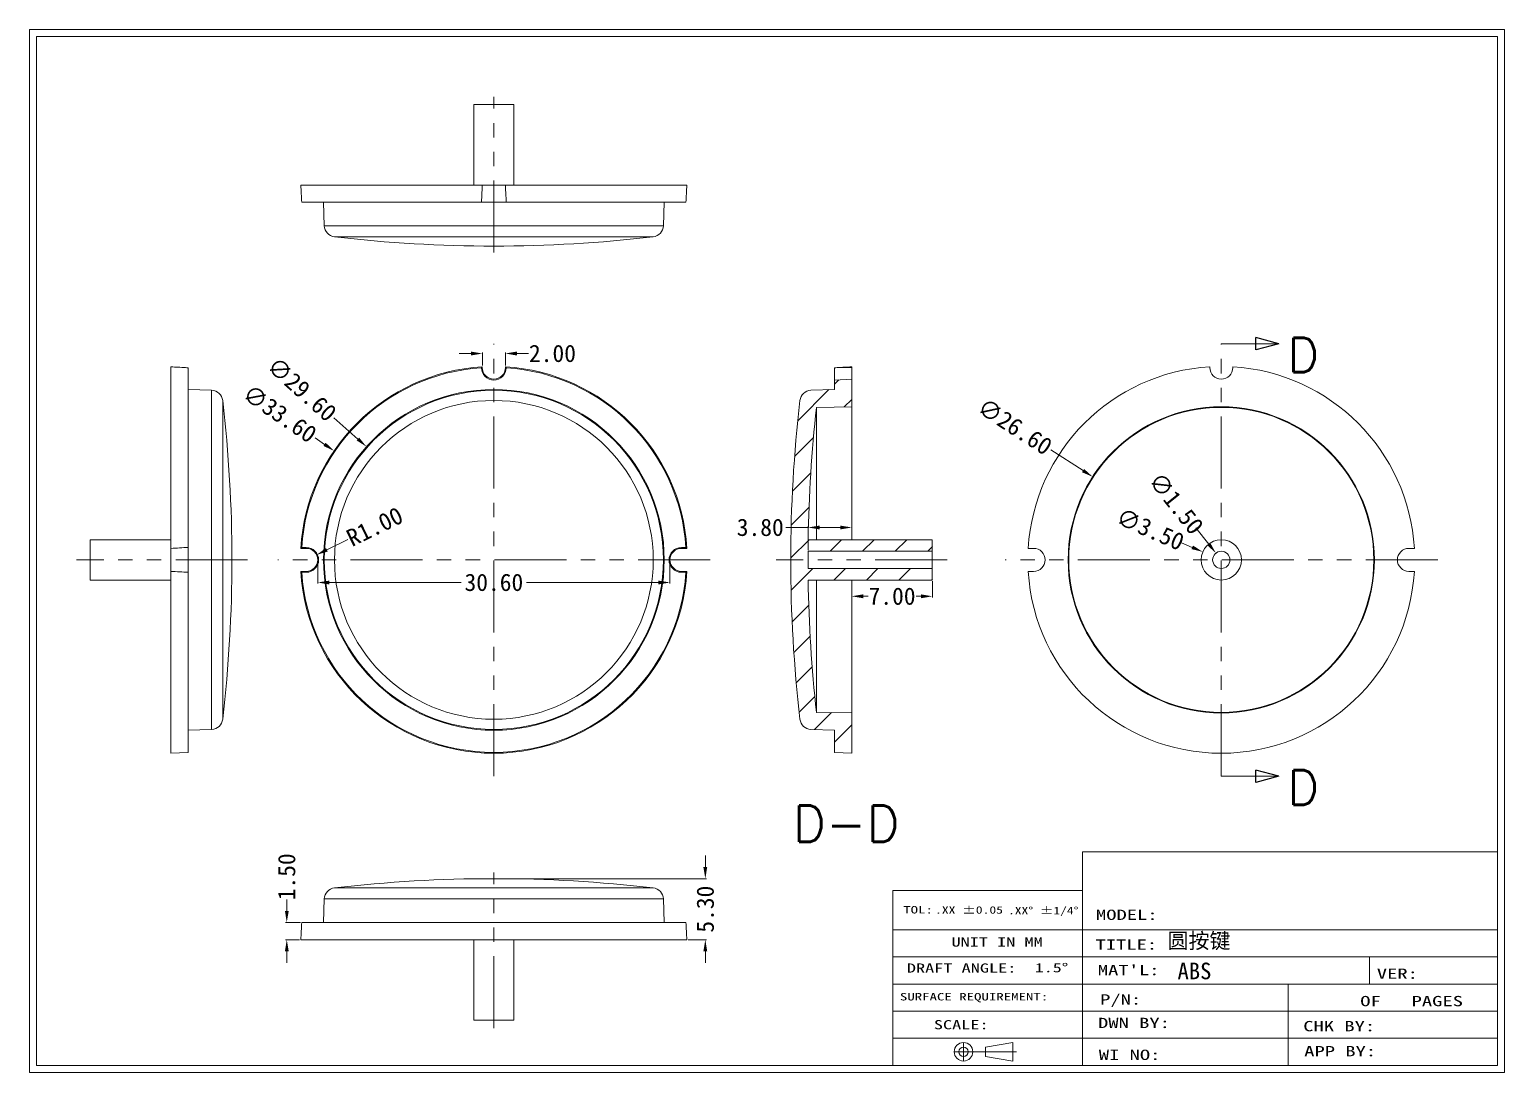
# Model space of a CAD drawing. Extents: x 25 to 585, y 188 to 465.
# Drawn here: x 328.7 to 456.8, y 374.3 to 464.9 of the extents above; entities that cross this region are included whole.
import ezdxf
from ezdxf.enums import TextEntityAlignment as Align

# ---------------------------------------------------------------- set-up
doc = ezdxf.new("R2010")
doc.units = 0
doc.header["$MEASUREMENT"] = 0
doc.linetypes.add('PHANTOM', pattern=[2.5, 1.25, -0.25, 0.25, -0.25, 0.25, -0.25])
doc.layers.add('30', color=7, linetype='Continuous')
doc.layers.add('TOP', color=7, linetype='Continuous')
doc.styles.add('blockfont', font='simplex.shx', dxfattribs={"bigfont": 'bigfont'})
doc.dimstyles.new('2', dxfattribs={"dimtxt": 1.5, "dimasz": 1, "dimexe": 0.1, "dimexo": 0.1, "dimgap": 0.09, "dimtad": 0, "dimzin": 0, "dimdsep": 46, "dimtxsty": 'Standard', "dimcen": 0, "dimclrd": 4, "dimclre": 4, "dimclrt": 3, "dimadec": 1, "dimazin": 0, "dimtfac": 1, "dimtofl": 0, "dimtmove": 0, "dimatfit": 3, "dimfxl": 0.18, "dimtolj": 1, "dimtzin": 0, "dimlwd": 9, "dimlwe": 9, "dimarcsym": 0})

# ---------------------------------------------------------------- blocks, each defined once
blk = doc.blocks.new('HATCH7')
at = {"color": 200, "linetype": 'Continuous'}
for p, q in [((110.19, 115.73), (110.56, 116.1)), ((107, 112.54), (109.7, 115.25)), ((111.04, 113.75), (111.69, 114.4)), ((106.72, 109.44), (108.36, 111.08)), ((106.53, 106.43), (108.13, 108.02)), ((106.42, 103.49), (107.98, 105.04)), ((106.39, 100.63), (107.98, 102.21)), ((109.8, 101.21), (110.81, 102.21)), ((112.63, 101.21), (113.64, 102.21)), ((115.46, 101.21), (116.47, 102.21)), ((118.29, 101.21), (118.69, 101.61)), ((106.42, 97.83), (108.3, 99.71)), ((110.13, 98.71), (111.13, 99.71)), ((112.96, 98.71), (113.96, 99.71)), ((115.79, 98.71), (116.79, 99.71)), ((118.62, 98.71), (118.69, 98.78)), ((106.51, 95.09), (107.95, 96.53)), ((106.66, 92.41), (108.07, 93.83)), ((106.86, 89.79), (108.25, 91.18)), ((107.12, 87.22), (108.48, 88.59)), ((108.45, 85.72), (109.92, 87.19)), ((110.19, 84.63), (111.69, 86.13))]:
    blk.add_line(p, q, dxfattribs=at)
blk = doc.blocks.new('ASSORTED_DRAFT7')
at = {"color": 13}
for p, q in [((158.41, 122.23, 158.41), (156.41, 122.77)), ((156.41, 121.7), (156.41, 122.77)), ((158.41, 122.23, 158.41), (156.41, 121.7))]:
    blk.add_line(p, q, dxfattribs=at)
blk = doc.blocks.new('ASSORTED_DRAFT8')
at = {"color": 13}
for p, q in [((158.41, 78.66, 158.41), (156.41, 79.2)), ((156.41, 78.13), (156.41, 79.2)), ((158.41, 78.66, 158.41), (156.41, 78.13))]:
    blk.add_line(p, q, dxfattribs=at)
blk = doc.blocks.new('*D27')
at = {"color": 4, "linetype": 'Continuous', "lineweight": 9}
blk.add_line((353.52, 429.41), (354.35, 428.85), dxfattribs=at)
blk.add_solid([(354.44, 428.99), (354.25, 428.71), (355.17, 428.28)], dxfattribs=at)
at = {"layer": 'Defpoints', "color": 0, "linetype": 'Continuous', "lineweight": 9}
for p in [(355.17, 428.28), (382.92, 409.35)]:
    blk.add_point(p, dxfattribs=at)
at = {"color": 3, "linetype": 'Continuous', "lineweight": 9, "insert": (350.45, 431.51), "char_height": 1.5, "attachment_point": 5, "rotation": 325.6898}
blk.add_mtext('\\A1;∅33.60', dxfattribs=at)
blk = doc.blocks.new('*D28')
at = {"color": 4, "linetype": 'Continuous', "lineweight": 9}
blk.add_line((355.15, 431.16), (357.24, 429.31), dxfattribs=at)
blk.add_solid([(357.35, 429.43), (357.13, 429.19), (357.98, 428.65)], dxfattribs=at)
at = {"layer": 'Defpoints', "color": 0, "linetype": 'Continuous', "lineweight": 9}
for p in [(357.98, 428.65), (380.11, 408.98)]:
    blk.add_point(p, dxfattribs=at)
at = {"color": 3, "linetype": 'Continuous', "lineweight": 9, "insert": (352.37, 433.63), "char_height": 1.5, "attachment_point": 5, "rotation": 318.3754}
blk.add_mtext('\\A1;∅29.60', dxfattribs=at)
blk = doc.blocks.new('*D29')
at = {"color": 4, "linetype": 'Continuous', "lineweight": 9}
for p, q in [((367.05, 436.74), (366.05, 436.74)), ((368.05, 435.69), (368.05, 436.84)), ((370.05, 435.69), (370.05, 436.84)), ((371.05, 436.74), (372.05, 436.74))]:
    blk.add_line(p, q, dxfattribs=at)
for points in [[(367.05, 436.91), (367.05, 436.57), (368.05, 436.74)], [(371.05, 436.91), (371.05, 436.57), (370.05, 436.74)]]:
    blk.add_solid(points, dxfattribs=at)
at = {"layer": 'Defpoints', "color": 0, "linetype": 'Continuous', "lineweight": 9}
for p in [(370.05, 436.74), (368.05, 435.59), (370.05, 435.59)]:
    blk.add_point(p, dxfattribs=at)
at = {"color": 3, "linetype": 'Continuous', "lineweight": 9, "insert": (374.14, 436.74), "char_height": 1.5, "attachment_point": 5}
blk.add_mtext('\\A1;2.00', dxfattribs=at)
blk = doc.blocks.new('*D30')
at = {"color": 4, "linetype": 'Continuous', "lineweight": 9}
blk.add_line((356.37, 420.57), (354.55, 419.69), dxfattribs=at)
blk.add_solid([(354.47, 419.84), (354.62, 419.54), (353.65, 419.25)], dxfattribs=at)
at = {"layer": 'Defpoints', "color": 0, "linetype": 'Continuous', "lineweight": 9}
for p in [(353.65, 419.25), (352.75, 418.82)]:
    blk.add_point(p, dxfattribs=at)
at = {"color": 3, "linetype": 'Continuous', "lineweight": 9, "insert": (358.7, 421.7), "char_height": 1.5, "attachment_point": 5, "rotation": 25.873}
blk.add_mtext('\\A1;R1.00', dxfattribs=at)
blk = doc.blocks.new('*D31')
at = {"color": 4, "linetype": 'Continuous', "lineweight": 9}
for p, q in [((353.75, 418.72), (353.75, 416.75)), ((384.35, 418.72), (384.35, 416.75)), ((354.75, 416.85), (366.21, 416.85)), ((383.35, 416.85), (371.89, 416.85))]:
    blk.add_line(p, q, dxfattribs=at)
for points in [[(354.75, 417.01), (354.75, 416.68), (353.75, 416.85)], [(383.35, 417.01), (383.35, 416.68), (384.35, 416.85)]]:
    blk.add_solid(points, dxfattribs=at)
at = {"layer": 'Defpoints', "color": 0, "linetype": 'Continuous', "lineweight": 9}
for p in [(353.75, 418.82), (384.35, 418.82), (384.35, 416.85)]:
    blk.add_point(p, dxfattribs=at)
at = {"color": 3, "linetype": 'Continuous', "lineweight": 9, "insert": (369.05, 416.85), "char_height": 1.5, "attachment_point": 5}
blk.add_mtext('\\A1;30.60', dxfattribs=at)
blk = doc.blocks.new('*D32')
at = {"color": 4, "linetype": 'Continuous', "lineweight": 9}
blk.add_line((417.43, 428.38), (420.23, 426.57), dxfattribs=at)
blk.add_solid([(420.32, 426.71), (420.14, 426.43), (421.07, 426.03)], dxfattribs=at)
at = {"layer": 'Defpoints', "color": 0, "linetype": 'Continuous', "lineweight": 9}
for p in [(421.07, 426.03), (443.41, 411.6)]:
    blk.add_point(p, dxfattribs=at)
at = {"color": 3, "linetype": 'Continuous', "lineweight": 9, "insert": (414.31, 430.39), "char_height": 1.5, "attachment_point": 5, "rotation": 327.1518}
blk.add_mtext('\\A1;∅26.60', dxfattribs=at)
blk = doc.blocks.new('*D33')
at = {"color": 4, "linetype": 'Continuous', "lineweight": 9}
blk.add_line((428.79, 420.3), (429.71, 419.9), dxfattribs=at)
blk.add_solid([(429.78, 420.06), (429.65, 419.75), (430.63, 419.51)], dxfattribs=at)
at = {"layer": 'Defpoints', "color": 0, "linetype": 'Continuous', "lineweight": 9}
for p in [(430.63, 419.51), (433.85, 418.12)]:
    blk.add_point(p, dxfattribs=at)
at = {"color": 3, "linetype": 'Continuous', "lineweight": 9, "insert": (426.07, 421.47), "char_height": 1.5, "attachment_point": 5, "rotation": 336.7083}
blk.add_mtext('\\A1;∅3.50', dxfattribs=at)
blk = doc.blocks.new('*D34')
at = {"color": 4, "linetype": 'Continuous', "lineweight": 9}
blk.add_line((430.02, 421.6), (431.15, 420.18), dxfattribs=at)
blk.add_solid([(431.28, 420.29), (431.02, 420.08), (431.77, 419.4)], dxfattribs=at)
at = {"layer": 'Defpoints', "color": 0, "linetype": 'Continuous', "lineweight": 9}
for p in [(431.77, 419.4), (432.71, 418.23)]:
    blk.add_point(p, dxfattribs=at)
at = {"color": 3, "linetype": 'Continuous', "lineweight": 9, "insert": (428.32, 423.72), "char_height": 1.5, "attachment_point": 5, "rotation": 308.6381}
blk.add_mtext('\\A1;∅1.50', dxfattribs=at)
blk = doc.blocks.new('*D35')
at = {"color": 4, "linetype": 'Continuous', "lineweight": 9}
for p, q in [((351.06, 388.32), (351.06, 389.32)), ((352.26, 387.32), (350.96, 387.32)), ((352.18, 385.82), (350.96, 385.82)), ((351.06, 384.82), (351.06, 383.82))]:
    blk.add_line(p, q, dxfattribs=at)
for points in [[(350.9, 388.32), (351.23, 388.32), (351.06, 387.32)], [(350.9, 384.82), (351.23, 384.82), (351.06, 385.82)]]:
    blk.add_solid(points, dxfattribs=at)
at = {"layer": 'Defpoints', "color": 0, "linetype": 'Continuous', "lineweight": 9}
for p in [(351.06, 387.32), (352.36, 387.32), (352.28, 385.82)]:
    blk.add_point(p, dxfattribs=at)
at = {"color": 3, "linetype": 'Continuous', "lineweight": 9, "insert": (351.06, 391.28), "char_height": 1.5, "attachment_point": 5, "rotation": 90}
blk.add_mtext('\\A1;1.50', dxfattribs=at)
blk = doc.blocks.new('*D36')
at = {"color": 4, "linetype": 'Continuous', "lineweight": 9}
for p, q in [((387.42, 392.12), (387.42, 393.12)), ((369.15, 391.12), (387.52, 391.12)), ((385.92, 385.82), (387.52, 385.82)), ((387.42, 384.82), (387.42, 383.82))]:
    blk.add_line(p, q, dxfattribs=at)
for points in [[(387.25, 392.12), (387.58, 392.12), (387.42, 391.12)], [(387.25, 384.82), (387.58, 384.82), (387.42, 385.82)]]:
    blk.add_solid(points, dxfattribs=at)
at = {"layer": 'Defpoints', "color": 0, "linetype": 'Continuous', "lineweight": 9}
for p in [(369.05, 391.12), (387.42, 391.12), (385.82, 385.82)]:
    blk.add_point(p, dxfattribs=at)
at = {"color": 3, "linetype": 'Continuous', "lineweight": 9, "insert": (387.42, 388.47), "char_height": 1.5, "attachment_point": 5, "rotation": 90}
blk.add_mtext('\\A1;5.30', dxfattribs=at)
blk = doc.blocks.new('*D37')
at = {"color": 4, "linetype": 'Continuous', "lineweight": 9}
for p, q in [((400.14, 416.96), (400.14, 415.55)), ((407.14, 416.97), (407.14, 415.55)), ((401.14, 415.65), (401.55, 415.65)), ((406.14, 415.65), (405.73, 415.65))]:
    blk.add_line(p, q, dxfattribs=at)
for points in [[(401.14, 415.82), (401.14, 415.48), (400.14, 415.65)], [(406.14, 415.82), (406.14, 415.48), (407.14, 415.65)]]:
    blk.add_solid(points, dxfattribs=at)
at = {"layer": 'Defpoints', "color": 0, "linetype": 'Continuous', "lineweight": 9}
for p in [(400.14, 417.06), (407.14, 417.07), (407.14, 415.65)]:
    blk.add_point(p, dxfattribs=at)
at = {"color": 3, "linetype": 'Continuous', "lineweight": 9, "insert": (403.64, 415.65), "char_height": 1.5, "attachment_point": 5}
blk.add_mtext('\\A1;7.00', dxfattribs=at)
blk = doc.blocks.new('*D38')
at = {"color": 4, "linetype": 'Continuous', "lineweight": 9}
for p, q in [((396.34, 421.63), (394.41, 421.63)), ((396.34, 419.67), (396.34, 421.73)), ((399.14, 421.63), (397.34, 421.63)), ((400.14, 420.67), (400.14, 421.73))]:
    blk.add_line(p, q, dxfattribs=at)
for points in [[(397.34, 421.79), (397.34, 421.46), (396.34, 421.63)], [(399.14, 421.79), (399.14, 421.46), (400.14, 421.63)]]:
    blk.add_solid(points, dxfattribs=at)
at = {"layer": 'Defpoints', "color": 0, "linetype": 'Continuous', "lineweight": 9}
for p in [(396.34, 421.63), (400.14, 420.57), (396.34, 419.57)]:
    blk.add_point(p, dxfattribs=at)
at = {"color": 3, "linetype": 'Continuous', "lineweight": 9, "insert": (392.19, 421.63), "char_height": 1.5, "attachment_point": 5}
blk.add_mtext('\\A1;3.80', dxfattribs=at)
blk = doc.blocks.new('*T146')
at = {"linetype": 'ByBlock', "width": 1.2}
blk.add_text('WI NO:', height=1.8, dxfattribs=at).set_placement((320.43, 5.76), (331.23, 5.76), align=Align.FIT)
blk = doc.blocks.new('*T150')
at = {"linetype": 'ByBlock', "width": 1.090909}
blk.add_text('DRAFT ANGLE:', height=1.6, dxfattribs=at).set_placement((279.54, 21.07), (298.74, 21.07), align=Align.FIT)
blk = doc.blocks.new('*T152')
at = {"linetype": 'ByBlock', "width": 1.111111}
blk.add_text('UNIT IN MM', height=1.6, dxfattribs=at).set_placement((287.36, 25.63), (303.36, 25.63), align=Align.FIT)
blk = doc.blocks.new('*T149')
at = {"linetype": 'ByBlock', "width": 1.309524}
blk.add_text('.XX %%p0.05', height=1.3, dxfattribs=at).set_placement((284.48, 31.39), (296.39, 31.39), align=Align.FIT)
blk = doc.blocks.new('*T153')
at = {"linetype": 'ByBlock', "width": 1.2}
blk.add_text('SCALE:', height=1.6, dxfattribs=at).set_placement((284.27, 11.14), (293.87, 11.14), align=Align.FIT)
blk = doc.blocks.new('*T151')
at = {"linetype": 'ByBlock', "width": 1.071429}
blk.add_text('SURFACE REQUIREMENT:', height=1.3, dxfattribs=at).set_placement((278.32, 16.19), (304.32, 16.19), align=Align.FIT)
blk = doc.blocks.new('*T148')
at = {"linetype": 'ByBlock', "width": 1.333333}
blk.add_text('TOL:', height=1.3, dxfattribs=at).set_placement((278.91, 31.43), (284.11, 31.43), align=Align.FIT)
blk = doc.blocks.new('*T154')
at = {"linetype": 'ByBlock', "width": 1.571429}
blk.add_text('1.5%%d', height=1.6, dxfattribs=at).set_placement((301.97, 21.12), (307.84, 21.12), align=Align.FIT)
blk = doc.blocks.new('*T147')
at = {"linetype": 'ByBlock', "width": 1.1875}
blk.add_text('.XX%%d %%p1/4%%d', height=1.3, dxfattribs=at).set_placement((297.28, 31.29), (309.63, 31.29), align=Align.FIT)
blk = doc.blocks.new('*T158')
at = {"linetype": 'ByBlock', "width": 1.285714}
blk.add_text('TITLE:', height=1.8, dxfattribs=at).set_placement((319.85, 25.09), (330.65, 25.09), align=Align.FIT)
blk = doc.blocks.new('*T155')
at = {"linetype": 'ByBlock', "width": 1.2}
blk.add_text('MODEL:', height=1.8, dxfattribs=at).set_placement((319.94, 30.3), (330.74, 30.3), align=Align.FIT)
blk = doc.blocks.new('*T157')
at = {"linetype": 'ByBlock', "width": 1.333333}
blk.add_text('P/N:', height=1.8, dxfattribs=at).set_placement((320.66, 15.46), (327.86, 15.46), align=Align.FIT)
blk = doc.blocks.new('*T156')
at = {"linetype": 'ByBlock', "width": 1.105263}
blk.add_text('DWN BY:', height=1.8, dxfattribs=at).set_placement((320.3, 11.35), (332.9, 11.35), align=Align.FIT)
blk = doc.blocks.new('*T159')
at = {"linetype": 'ByBlock', "width": 1.333333}
blk.add_text("MAT'L:", height=1.8, dxfattribs=at).set_placement((320.26, 20.61), (331.06, 20.61), align=Align.FIT)
blk = doc.blocks.new('*T144')
at = {"linetype": 'ByBlock', "width": 1.166667}
blk.add_text('APP BY:', height=1.8, dxfattribs=at).set_placement((356.43, 6.4), (369.03, 6.4), align=Align.FIT)
blk = doc.blocks.new('*T161')
at = {"linetype": 'ByBlock', "width": 1.034483}
blk.add_text('OF   PAGES', height=1.8, dxfattribs=at).set_placement((366.25, 15.18), (384.25, 15.18), align=Align.FIT)
blk = doc.blocks.new('*T160')
at = {"linetype": 'ByBlock', "width": 1.2}
blk.add_text('VER:', height=1.8, dxfattribs=at).set_placement((369.15, 19.98), (376.35, 19.98), align=Align.FIT)
blk = doc.blocks.new('*T145')
at = {"linetype": 'ByBlock', "width": 1.166667}
blk.add_text('CHK BY:', height=1.8, dxfattribs=at).set_placement((356.26, 10.79), (368.86, 10.79), align=Align.FIT)

msp = doc.modelspace()

# ---------------------------------------------------------------- linework, layer by layer
at = {"color": 7, "linetype": 'Continuous', "lineweight": 9}
for p, q in [((328.712, 374.282), (328.712, 464.887)), ((328.712, 464.887), (456.84, 464.887)), ((329.322, 374.892), (329.322, 464.277)), ((329.322, 464.277), (456.23, 464.277)), ((456.23, 374.892), (456.23, 464.277)), ((456.84, 374.282), (456.84, 464.887)), ((328.712, 374.282), (456.84, 374.282)), ((329.322, 374.892), (456.23, 374.892))]:
    msp.add_line(p, q, dxfattribs=at)
at = {"lineweight": 9}
for p, q in [((420.192, 393.44), (456.23, 393.44)), ((420.192, 393.44), (420.192, 374.892)), ((456.23, 393.44), (456.23, 374.892)), ((403.7, 390.097), (403.7, 374.892)), ((403.7, 390.097), (420.192, 390.097)), ((420.192, 390.097), (420.192, 374.892)), ((420.192, 386.685), (403.7, 386.685)), ((420.192, 386.685), (456.23, 386.685)), ((403.7, 384.327), (420.192, 384.327)), ((420.192, 384.327), (456.23, 384.327)), ((445.118, 381.968), (445.118, 384.327)), ((403.7, 381.968), (420.192, 381.968)), ((420.192, 381.968), (456.23, 381.968)), ((438.052, 381.968), (438.052, 374.892)), ((403.7, 379.61), (420.192, 379.61)), ((420.192, 379.61), (456.23, 379.61)), ((403.7, 377.251), (420.192, 377.251)), ((411.747, 376.486), (414.122, 376.884)), ((414.122, 376.884), (414.122, 375.279)), ((420.192, 377.251), (456.23, 377.251)), ((411.747, 376.486), (411.747, 375.677)), ((411.747, 375.677), (414.122, 375.279))]:
    msp.add_line(p, q, dxfattribs=at)
at = {"color": 3, "lineweight": 9}
for p, q in [((409.846, 376.884), (409.846, 375.279)), ((409.043, 376.082), (414.451, 376.082))]:
    msp.add_line(p, q, dxfattribs=at)
at = {"lineweight": 9}
for radius in [0.803, 0.404]:
    msp.add_circle((409.846, 376.082), radius, dxfattribs=at)
at = {"layer": '30', "color": 1, "linetype": 'PHANTOM', "lineweight": 9, "ltscale": 5}
for p, q in [((369.048, 445.51), (369.048, 459.046)), ((369.048, 400.015), (369.048, 437.585)), ((432.239, 400.015), (432.239, 437.585)), ((347.663, 418.815), (332.801, 418.815)), ((387.848, 418.815), (350.278, 418.815)), ((408.429, 418.815), (393.567, 418.815)), ((451.039, 418.815), (413.469, 418.815)), ((369.048, 378.13), (369.048, 391.665))]:
    msp.add_line(p, q, dxfattribs=at)
at = {"layer": '30', "color": 7, "linetype": 'Continuous', "lineweight": 9}
for p, q in [((370.798, 458.374), (367.298, 458.374)), ((367.298, 458.374), (367.298, 451.374)), ((370.798, 451.374), (370.798, 458.374)), ((352.278, 451.374), (368.048, 451.374)), ((368.048, 451.374), (370.048, 451.374)), ((370.048, 451.374), (385.818, 451.374)), ((352.361, 449.874), (367.969, 449.874)), ((354.248, 449.874), (354.319, 447.834)), ((370.127, 449.874), (367.969, 449.874)), ((370.127, 449.874), (385.735, 449.874)), ((383.777, 447.834), (383.848, 449.874)), ((383.777, 447.834), (354.319, 447.834)), ((355.203, 446.876), (382.893, 446.876)), ((340.995, 419.815), (340.995, 435.585)), ((342.495, 419.894), (342.495, 435.502)), ((367.982, 435.515), (368.048, 435.515)), ((368.048, 435.515), (368.048, 435.585)), ((370.048, 435.585), (370.048, 435.515)), ((370.048, 435.515), (370.114, 435.515)), ((398.638, 434.436), (398.638, 435.502)), ((398.638, 434.436), (400.138, 434.515)), ((398.638, 434.436), (398.638, 433.615)), ((398.879, 435.515), (400.138, 435.515)), ((400.138, 435.515), (400.138, 435.585)), ((400.138, 435.515), (400.138, 434.515)), ((400.138, 432.115), (400.138, 434.515)), ((431.239, 435.585), (431.239, 435.515)), ((433.239, 435.515), (433.239, 435.585)), ((344.535, 433.544), (342.495, 433.615)), ((344.535, 404.086), (344.535, 433.544)), ((398.638, 433.615), (396.598, 433.544)), ((345.494, 418.815), (345.494, 432.66)), ((400.138, 432.115), (397.081, 432.062)), ((397.081, 432.062), (397.081, 420.566)), ((400.138, 420.566), (400.138, 432.115)), ((333.995, 417.065), (333.995, 420.565)), ((340.995, 420.565), (333.995, 420.565)), ((407.138, 420.565), (396.351, 420.565)), ((407.138, 419.565), (407.138, 420.565)), ((340.995, 417.815), (340.995, 419.815)), ((342.495, 419.894), (342.495, 417.736)), ((352.748, 419.815), (352.278, 419.815)), ((352.748, 419.894), (352.361, 419.894)), ((352.748, 419.815), (352.748, 419.894)), ((385.348, 419.894), (385.348, 419.815)), ((385.348, 419.894), (385.735, 419.894)), ((385.348, 419.815), (385.818, 419.815)), ((407.138, 419.565), (396.341, 419.565)), ((396.341, 418.815), (396.341, 419.565)), ((407.138, 418.065), (407.138, 419.565)), ((415.939, 419.815), (415.469, 419.815)), ((448.539, 419.815), (449.009, 419.815)), ((340.995, 417.815), (340.995, 402.015)), ((342.495, 417.736), (342.495, 402.094)), ((345.494, 404.97), (345.494, 418.815)), ((352.278, 417.815), (352.748, 417.815)), ((352.361, 417.736), (352.748, 417.736)), ((352.748, 417.736), (352.748, 417.815)), ((385.348, 417.815), (385.348, 417.736)), ((385.818, 417.815), (385.348, 417.815)), ((385.735, 417.736), (385.348, 417.736)), ((396.341, 418.065), (396.341, 418.815)), ((396.341, 418.065), (407.138, 418.065)), ((407.138, 417.065), (407.138, 418.065)), ((415.469, 417.815), (415.939, 417.815)), ((449.009, 417.815), (448.539, 417.815)), ((333.995, 417.065), (340.995, 417.065)), ((396.351, 417.065), (407.138, 417.065)), ((397.081, 417.064), (397.081, 405.568)), ((400.138, 405.515), (400.138, 417.064)), ((397.081, 405.568), (400.138, 405.515)), ((400.138, 402.015), (400.138, 405.515)), ((342.495, 404.015), (344.535, 404.086)), ((396.598, 404.086), (398.638, 404.015)), ((398.638, 404.015), (398.638, 402.094)), ((340.995, 402.015), (342.495, 402.094)), ((398.638, 402.094), (400.138, 402.015)), ((355.203, 390.318), (382.893, 390.318)), ((354.319, 389.36), (354.248, 387.32)), ((383.777, 389.36), (354.319, 389.36)), ((383.848, 387.32), (383.777, 389.36)), ((385.735, 387.32), (352.361, 387.32)), ((385.818, 385.82), (352.278, 385.82)), ((367.298, 385.819), (367.298, 378.82)), ((370.798, 378.82), (370.798, 385.819)), ((370.798, 378.82), (367.298, 378.82))]:
    msp.add_line(p, q, dxfattribs=at)
at = {"layer": '30', "color": 1, "linetype": 'Continuous', "lineweight": 9}
for p, q in [((437.239, 437.585), (432.239, 437.585)), ((437.239, 400.015), (432.239, 400.015))]:
    msp.add_line(p, q, dxfattribs=at)
at = {"layer": '30', "color": 7, "linetype": 'Continuous', "lineweight": 9, "extrusion": (0, 0, -1)}
for radius in [14.8, 14.729]:
    msp.add_circle((-369.048, 418.815), radius, dxfattribs=at)
at = {"layer": '30', "color": 7, "linetype": 'Continuous', "lineweight": 9}
for centre, radius in [((369.048, 418.815), 13.845), ((432.239, 418.815), 13.3), ((432.239, 418.815), 13.247), ((432.239, 418.815), 1.75), ((432.239, 418.815), 0.75)]:
    msp.add_circle(centre, radius, dxfattribs=at)
for centre, radius, start, end in [((355.319, 447.869), 1, 182, 263.37487), ((382.777, 447.869), 1, 276.62513, 358), ((369.048, 566.074), 120, 263.37487, 270), ((369.048, 566.074), 120, 270, 276.62513), ((369.048, 435.515), 1, 180, 0), ((432.239, 418.815), 16.8, 93.41248, 176.58752), ((432.239, 418.815), 16.8, 3.41248, 86.58752), ((344.501, 432.544), 1, 6.62513, 88), ((396.633, 432.544), 1, 92, 173.37487), ((226.295, 418.815), 120, 0, 6.62513), ((514.838, 418.815), 120, 173.37487, 186.62513), ((514.838, 418.815), 118.5, 173.58172, 179.15383), ((352.748, 418.815), 1, 270, 90), ((385.348, 418.815), 1, 90, 270), ((514.838, 418.815), 118.5, 179.63737, 180.36263), ((226.295, 418.815), 120, 353.37487, 0), ((432.239, 418.815), 16.8, 183.41248, 356.58752), ((514.838, 418.815), 118.5, 180.84617, 186.41828), ((344.501, 405.086), 1, 272, 353.37487), ((396.633, 405.086), 1, 186.62513, 268), ((369.048, 271.12), 120, 83.37487, 96.62513), ((355.319, 389.325), 1, 96.62513, 178), ((382.777, 389.325), 1, 2, 83.37487)]:
    msp.add_arc(centre, radius, start, end, dxfattribs=at)
at = {"layer": '30', "color": 7, "linetype": 'Continuous', "lineweight": 9, "extrusion": (0, 0, -1)}
for centre, radius, start, end in [((-369.048, 418.815), 16.8, 3.41248, 86.58752), ((-369.048, 418.815), 16.721, 3.69843, 86.30186), ((-369.048, 435.515), 1.079, 180.71344, 359.28656), ((-369.048, 418.815), 16.8, 93.41248, 176.58752), ((-369.048, 418.815), 16.721, 93.69814, 176.30157), ((-432.239, 435.515), 1, 180, 0), ((-352.748, 418.815), 1.079, 90, 270), ((-385.348, 418.815), 1.079, 270, 90), ((-415.939, 418.815), 1, 90, 270), ((-448.539, 418.815), 1, 270, 90), ((-369.048, 418.815), 16.8, 183.41248, 356.58752), ((-369.048, 418.815), 16.721, 183.69843, 356.30157)]:
    msp.add_arc(centre, radius, start, end, dxfattribs=at)
at = {"layer": '30', "color": 7, "linetype": 'Continuous', "lineweight": 9}
for points in [[(352.278, 451.374), (352.306, 450.874), (352.333, 450.374), (352.361, 449.874)], [(368.048, 451.374), (368.026, 450.954), (368.004, 450.535), (367.982, 450.115)], [(370.114, 450.115), (370.092, 450.535), (370.07, 450.954), (370.048, 451.374)], [(385.818, 451.374), (385.79, 450.874), (385.762, 450.374), (385.735, 449.874)], [(367.982, 450.115), (367.978, 450.035), (367.974, 449.954), (367.969, 449.874)], [(370.114, 450.115), (370.118, 450.035), (370.122, 449.954), (370.127, 449.874)], [(340.995, 435.585), (341.415, 435.562), (341.835, 435.538), (342.255, 435.515)], [(342.255, 435.515), (342.335, 435.511), (342.415, 435.506), (342.495, 435.502)], [(367.982, 435.515), (367.978, 435.511), (367.974, 435.506), (367.969, 435.502)], [(368.048, 435.585), (368.026, 435.562), (368.004, 435.538), (367.982, 435.515)], [(370.114, 435.515), (370.092, 435.538), (370.07, 435.562), (370.048, 435.585)], [(370.114, 435.515), (370.118, 435.511), (370.122, 435.506), (370.127, 435.502)], [(398.879, 435.515), (398.798, 435.511), (398.718, 435.506), (398.638, 435.502)], [(400.138, 435.585), (399.718, 435.562), (399.298, 435.538), (398.879, 435.515)], [(340.995, 419.815), (341.495, 419.841), (341.995, 419.867), (342.495, 419.894)], [(352.278, 419.815), (352.306, 419.841), (352.333, 419.867), (352.361, 419.894)], [(385.818, 419.815), (385.79, 419.841), (385.762, 419.867), (385.735, 419.894)], [(342.495, 417.736), (341.995, 417.763), (341.495, 417.789), (340.995, 417.815)], [(352.361, 417.736), (352.333, 417.763), (352.306, 417.789), (352.278, 417.815)], [(385.735, 417.736), (385.762, 417.763), (385.79, 417.789), (385.818, 417.815)], [(352.361, 387.32), (352.333, 386.82), (352.306, 386.32), (352.278, 385.82)], [(385.735, 387.32), (385.762, 386.82), (385.79, 386.32), (385.818, 385.82)]]:
    msp.add_open_spline(points, degree=3, dxfattribs=at)

# ---------------------------------------------------------------- block references
at = {"lineweight": 9, "xscale": 0.4957015469830708, "yscale": 0.4957015469826729, "zscale": 0.4957015469830521}
for name, p in [('*T148', (266.355, 372.516)), ('*T149', (266.355, 372.516)), ('*T147', (266.355, 372.516)), ('*T155', (262.76, 372.516)), ('*T152', (266.355, 372.516)), ('*T158', (262.76, 372.516)), ('*T150', (266.355, 372.516)), ('*T154', (266.355, 372.516)), ('*T159', (262.76, 372.516)), ('*T160', (262.76, 372.516)), ('*T151', (266.355, 372.516)), ('*T157', (262.76, 372.516)), ('*T161', (262.76, 372.516)), ('*T153', (266.355, 372.516)), ('*T156', (262.76, 372.516)), ('*T145', (262.76, 372.516)), ('*T146', (262.76, 372.516)), ('*T144', (262.76, 372.516))]:
    msp.add_blockref(name, p, dxfattribs=at)
at = {"layer": '30', "color": 200, "linetype": 'Continuous', "lineweight": 9}
msp.add_blockref('HATCH7', (288.452, 318.352), dxfattribs=at)
at = {"layer": 'TOP', "color": 1, "linetype": 'Continuous', "lineweight": 9}
for name, p in [('ASSORTED_DRAFT7', (278.824, 315.352)), ('ASSORTED_DRAFT8', (278.824, 321.352))]:
    msp.add_blockref(name, p, dxfattribs=at)

# ---------------------------------------------------------------- texts
at = {"color": 3, "lineweight": 9, "insert": (427.57, 386.395), "char_height": 1.33605, "width": 535.71754, "attachment_point": 1}
msp.add_mtext('{\\fSimSun|b0|i0|c134|p54;圆按键}', dxfattribs=at)
at = {"color": 3, "linetype": 'Continuous', "lineweight": 9, "insert": (428.438, 383.823), "char_height": 1.4411, "width": 9.1024, "attachment_point": 1}
msp.add_mtext('ABS', dxfattribs=at)
at = {"layer": 'TOP', "color": 1, "linetype": 'Continuous', "lineweight": 9, "style": 'blockfont'}
for s, insert, char_height, attachment_point in [('\\W01.000;D', (438.007, 435.116), 3, 7), ('\\W01.000;D', (438.007, 397.546), 3, 7), ('\\W01.000; \\H3.17;D-D\\H3.17;', (398.57, 394.318), 3.175, 8)]:
    msp.add_mtext(s, dxfattribs=dict(at, insert=insert, char_height=char_height, attachment_point=attachment_point))

# ---------------------------------------------------------------- dimensions: what is measured, and where the dimension line sits
at = {"linetype": 'Continuous', "lineweight": 9}
for base, p1, p2, picture, middle in [((370.048, 436.739), (368.048, 435.585), (370.048, 435.585), '*D29', (374.138, 436.739)), ((384.348, 416.847), (353.748, 418.815), (384.348, 418.815), '*D31', (369.048, 416.847)), ((407.138, 415.65), (400.138, 417.064), (407.138, 417.065), '*D37', (403.638, 415.65))]:
    dim = msp.add_linear_dim(base=base, p1=p1, p2=p2, dimstyle='2', dxfattribs=at)
    dim.commit()
    dim.dimension.update_dxf_attribs({"geometry": picture, "text_midpoint": middle})
for p1, p2, picture, middle in [((380.111, 408.984), (357.985, 428.646), '*D28', (352.375, 433.631)), ((443.413, 411.601), (421.066, 426.029), '*D32', (414.31, 430.391)), ((432.707, 418.229), (431.771, 419.401), '*D34', (428.321, 423.717))]:
    dim = msp.add_diameter_dim_2p(p1=p1, p2=p2, dimstyle='2', dxfattribs=at)
    dim.commit()
    dim.dimension.update_dxf_attribs({"geometry": picture, "text_midpoint": middle, "dimtype": 163})
for p1, p2, picture, middle in [((382.925, 409.345), (355.171, 428.285), '*D27', (350.451, 431.506)), ((433.846, 418.123), (430.632, 419.507), '*D33', (426.071, 421.47))]:
    dim = msp.add_diameter_dim_2p(p1=p1, p2=p2, dimstyle='2', dxfattribs=at)
    dim.commit()
    dim.dimension.update_dxf_attribs({"geometry": picture, "text_midpoint": middle})
dim = msp.add_radius_dim(center=(352.748, 418.815), mpoint=(353.648, 419.251), dimstyle='2', dxfattribs=at)
dim.commit()
dim.dimension.update_dxf_attribs({"geometry": '*D30', "text_midpoint": (358.7, 421.702), "dimtype": 164})
dim = msp.add_linear_dim(base=(396.341, 421.626), p1=(400.138, 420.566), p2=(396.341, 419.565), dimstyle='2', dxfattribs=at)
dim.commit()
dim.dimension.update_dxf_attribs({"geometry": '*D38', "text_midpoint": (392.193, 421.626), "dimtype": 160})
for base, p1, p2, picture, middle in [((351.062, 387.32), (352.278, 385.82), (352.361, 387.32), '*D35', (351.062, 391.285)), ((387.418, 391.12), (385.818, 385.82), (369.048, 391.12), '*D36', (387.418, 388.47))]:
    dim = msp.add_linear_dim(base=base, p1=p1, p2=p2, angle=90, dimstyle='2', dxfattribs=at)
    dim.commit()
    dim.dimension.update_dxf_attribs({"geometry": picture, "text_midpoint": middle})

doc.saveas('drawing.dxf')
